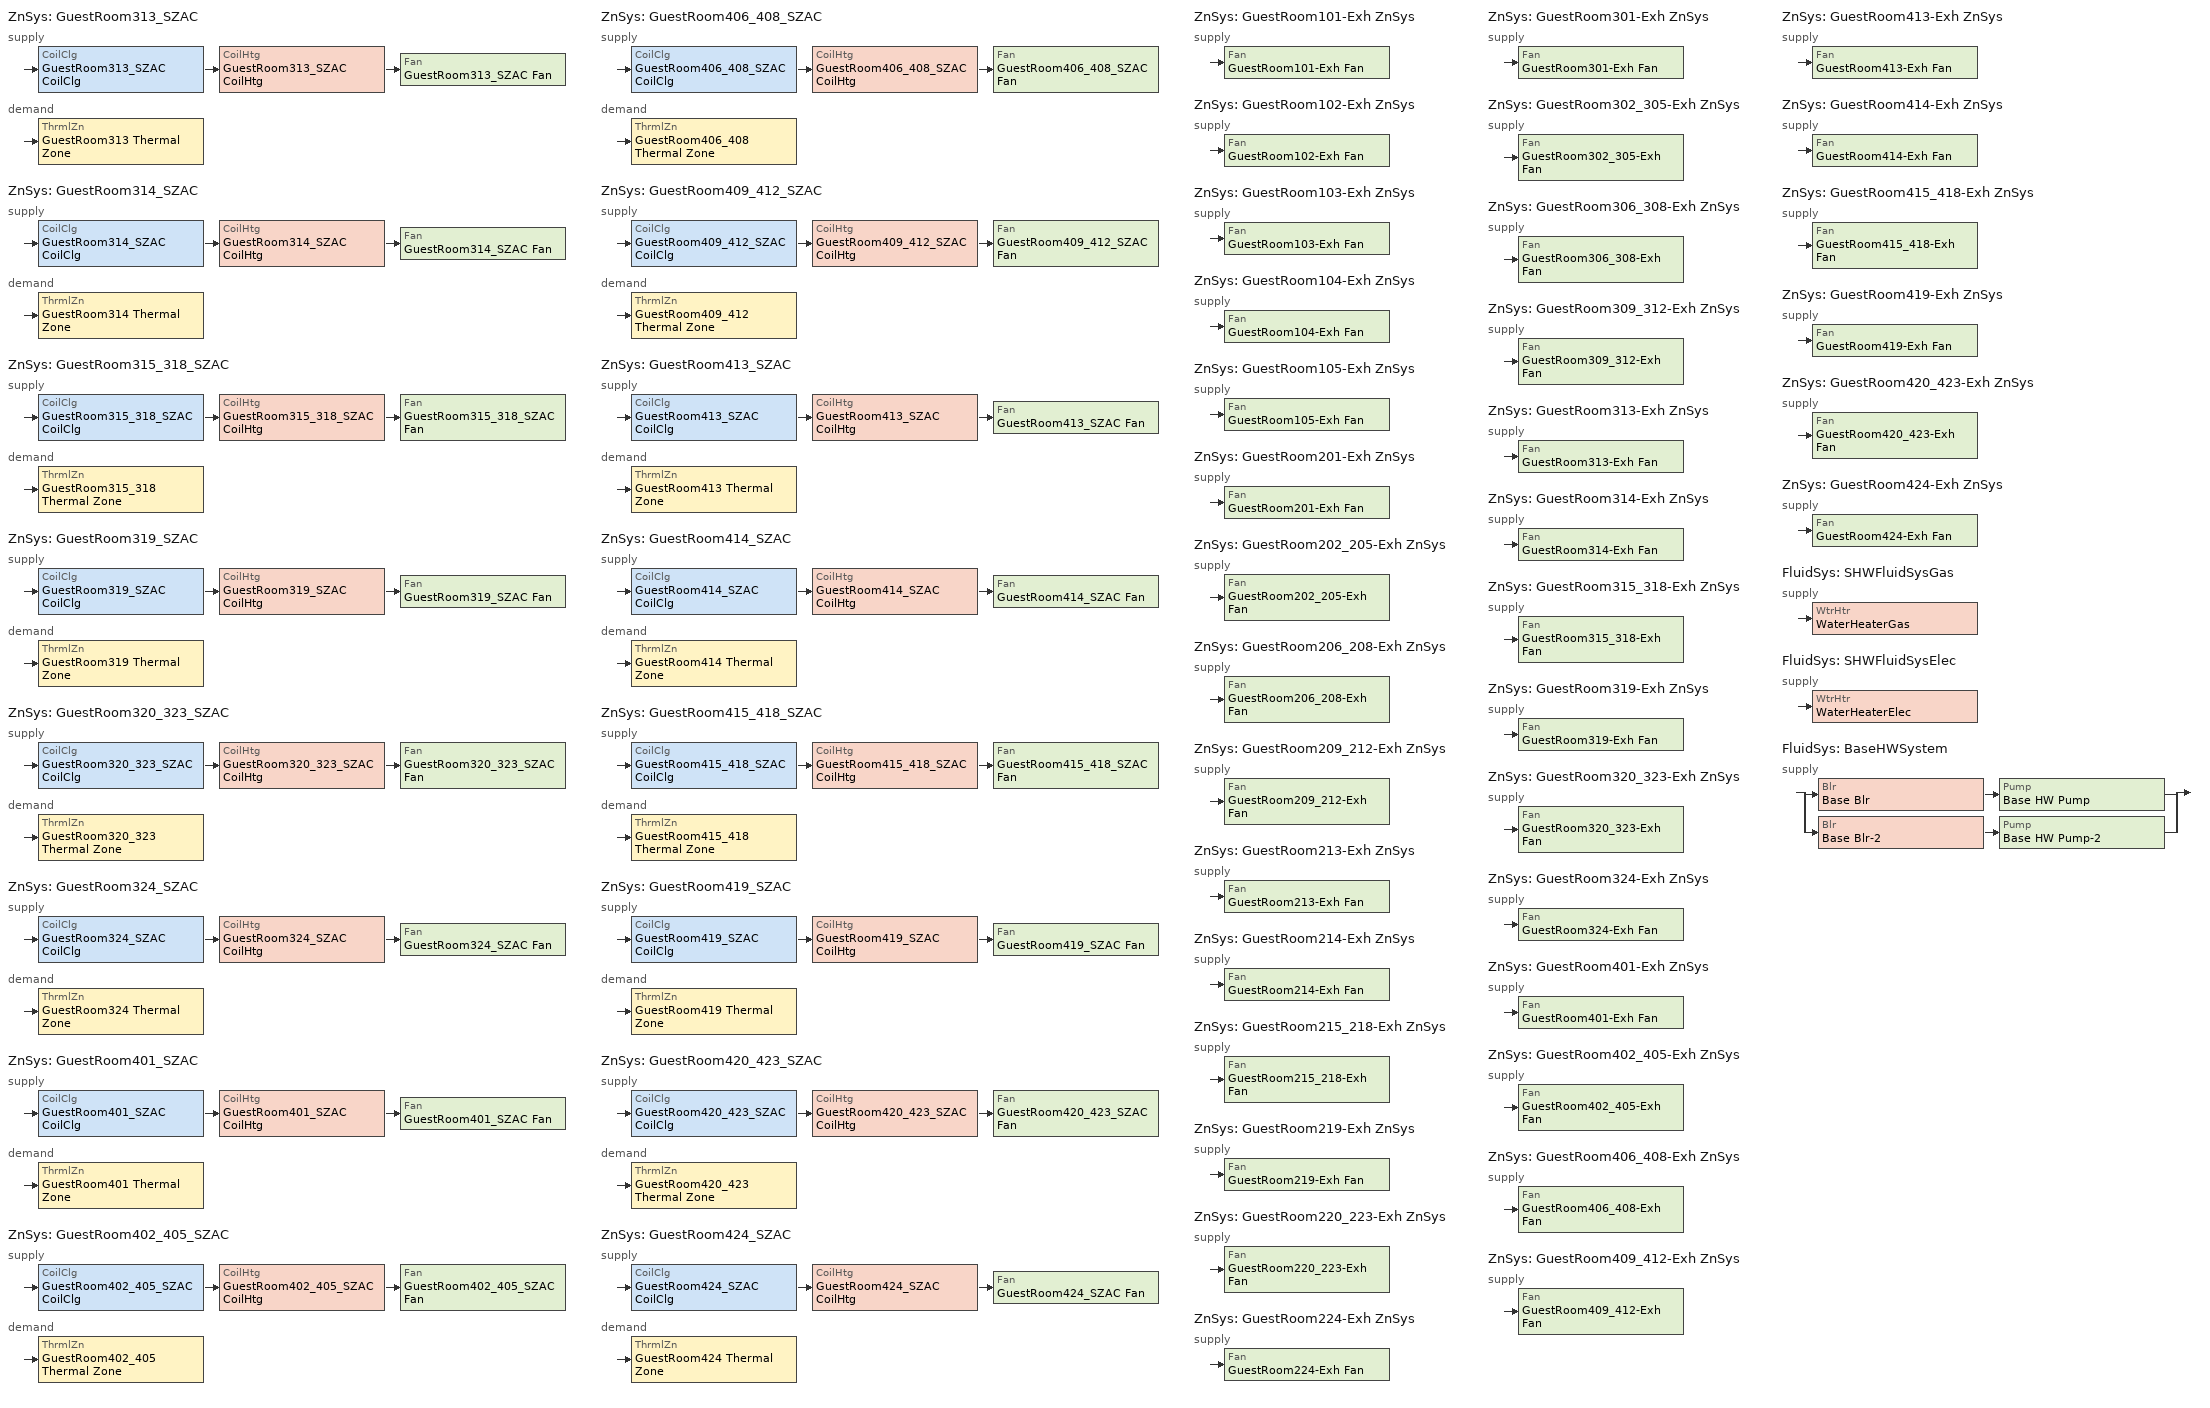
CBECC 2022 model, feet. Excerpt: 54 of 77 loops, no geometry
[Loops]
ZnSys 'GuestRoom313_SZAC'
 supply: CoilClg 'GuestRoom313_SZAC CoilClg' > CoilHtg 'GuestRoom313_SZAC CoilHtg' > Fan 'GuestRoom313_SZAC Fan'
 demand: ThrmlZn 'GuestRoom313 Thermal Zone'
ZnSys 'GuestRoom314_SZAC'
 supply: CoilClg 'GuestRoom314_SZAC CoilClg' > CoilHtg 'GuestRoom314_SZAC CoilHtg' > Fan 'GuestRoom314_SZAC Fan'
 demand: ThrmlZn 'GuestRoom314 Thermal Zone'
ZnSys 'GuestRoom315_318_SZAC'
 supply: CoilClg 'GuestRoom315_318_SZAC CoilClg' > CoilHtg 'GuestRoom315_318_SZAC CoilHtg' > Fan 'GuestRoom315_318_SZAC Fan'
 demand: ThrmlZn 'GuestRoom315_318 Thermal Zone'
ZnSys 'GuestRoom319_SZAC'
 supply: CoilClg 'GuestRoom319_SZAC CoilClg' > CoilHtg 'GuestRoom319_SZAC CoilHtg' > Fan 'GuestRoom319_SZAC Fan'
 demand: ThrmlZn 'GuestRoom319 Thermal Zone'
ZnSys 'GuestRoom320_323_SZAC'
 supply: CoilClg 'GuestRoom320_323_SZAC CoilClg' > CoilHtg 'GuestRoom320_323_SZAC CoilHtg' > Fan 'GuestRoom320_323_SZAC Fan'
 demand: ThrmlZn 'GuestRoom320_323 Thermal Zone'
ZnSys 'GuestRoom324_SZAC'
 supply: CoilClg 'GuestRoom324_SZAC CoilClg' > CoilHtg 'GuestRoom324_SZAC CoilHtg' > Fan 'GuestRoom324_SZAC Fan'
 demand: ThrmlZn 'GuestRoom324 Thermal Zone'
ZnSys 'GuestRoom401_SZAC'
 supply: CoilClg 'GuestRoom401_SZAC CoilClg' > CoilHtg 'GuestRoom401_SZAC CoilHtg' > Fan 'GuestRoom401_SZAC Fan'
 demand: ThrmlZn 'GuestRoom401 Thermal Zone'
ZnSys 'GuestRoom402_405_SZAC'
 supply: CoilClg 'GuestRoom402_405_SZAC CoilClg' > CoilHtg 'GuestRoom402_405_SZAC CoilHtg' > Fan 'GuestRoom402_405_SZAC Fan'
 demand: ThrmlZn 'GuestRoom402_405 Thermal Zone'
ZnSys 'GuestRoom406_408_SZAC'
 supply: CoilClg 'GuestRoom406_408_SZAC CoilClg' > CoilHtg 'GuestRoom406_408_SZAC CoilHtg' > Fan 'GuestRoom406_408_SZAC Fan'
 demand: ThrmlZn 'GuestRoom406_408 Thermal Zone'
ZnSys 'GuestRoom409_412_SZAC'
 supply: CoilClg 'GuestRoom409_412_SZAC CoilClg' > CoilHtg 'GuestRoom409_412_SZAC CoilHtg' > Fan 'GuestRoom409_412_SZAC Fan'
 demand: ThrmlZn 'GuestRoom409_412 Thermal Zone'
ZnSys 'GuestRoom413_SZAC'
 supply: CoilClg 'GuestRoom413_SZAC CoilClg' > CoilHtg 'GuestRoom413_SZAC CoilHtg' > Fan 'GuestRoom413_SZAC Fan'
 demand: ThrmlZn 'GuestRoom413 Thermal Zone'
ZnSys 'GuestRoom414_SZAC'
 supply: CoilClg 'GuestRoom414_SZAC CoilClg' > CoilHtg 'GuestRoom414_SZAC CoilHtg' > Fan 'GuestRoom414_SZAC Fan'
 demand: ThrmlZn 'GuestRoom414 Thermal Zone'
ZnSys 'GuestRoom415_418_SZAC'
 supply: CoilClg 'GuestRoom415_418_SZAC CoilClg' > CoilHtg 'GuestRoom415_418_SZAC CoilHtg' > Fan 'GuestRoom415_418_SZAC Fan'
 demand: ThrmlZn 'GuestRoom415_418 Thermal Zone'
ZnSys 'GuestRoom419_SZAC'
 supply: CoilClg 'GuestRoom419_SZAC CoilClg' > CoilHtg 'GuestRoom419_SZAC CoilHtg' > Fan 'GuestRoom419_SZAC Fan'
 demand: ThrmlZn 'GuestRoom419 Thermal Zone'
ZnSys 'GuestRoom420_423_SZAC'
 supply: CoilClg 'GuestRoom420_423_SZAC CoilClg' > CoilHtg 'GuestRoom420_423_SZAC CoilHtg' > Fan 'GuestRoom420_423_SZAC Fan'
 demand: ThrmlZn 'GuestRoom420_423 Thermal Zone'
ZnSys 'GuestRoom424_SZAC'
 supply: CoilClg 'GuestRoom424_SZAC CoilClg' > CoilHtg 'GuestRoom424_SZAC CoilHtg' > Fan 'GuestRoom424_SZAC Fan'
 demand: ThrmlZn 'GuestRoom424 Thermal Zone'
ZnSys 'GuestRoom101-Exh ZnSys'
 supply: Fan 'GuestRoom101-Exh Fan'
ZnSys 'GuestRoom102-Exh ZnSys'
 supply: Fan 'GuestRoom102-Exh Fan'
ZnSys 'GuestRoom103-Exh ZnSys'
 supply: Fan 'GuestRoom103-Exh Fan'
ZnSys 'GuestRoom104-Exh ZnSys'
 supply: Fan 'GuestRoom104-Exh Fan'
ZnSys 'GuestRoom105-Exh ZnSys'
 supply: Fan 'GuestRoom105-Exh Fan'
ZnSys 'GuestRoom201-Exh ZnSys'
 supply: Fan 'GuestRoom201-Exh Fan'
ZnSys 'GuestRoom202_205-Exh ZnSys'
 supply: Fan 'GuestRoom202_205-Exh Fan'
ZnSys 'GuestRoom206_208-Exh ZnSys'
 supply: Fan 'GuestRoom206_208-Exh Fan'
ZnSys 'GuestRoom209_212-Exh ZnSys'
 supply: Fan 'GuestRoom209_212-Exh Fan'
ZnSys 'GuestRoom213-Exh ZnSys'
 supply: Fan 'GuestRoom213-Exh Fan'
ZnSys 'GuestRoom214-Exh ZnSys'
 supply: Fan 'GuestRoom214-Exh Fan'
ZnSys 'GuestRoom215_218-Exh ZnSys'
 supply: Fan 'GuestRoom215_218-Exh Fan'
ZnSys 'GuestRoom219-Exh ZnSys'
 supply: Fan 'GuestRoom219-Exh Fan'
ZnSys 'GuestRoom220_223-Exh ZnSys'
 supply: Fan 'GuestRoom220_223-Exh Fan'
ZnSys 'GuestRoom224-Exh ZnSys'
 supply: Fan 'GuestRoom224-Exh Fan'
ZnSys 'GuestRoom301-Exh ZnSys'
 supply: Fan 'GuestRoom301-Exh Fan'
ZnSys 'GuestRoom302_305-Exh ZnSys'
 supply: Fan 'GuestRoom302_305-Exh Fan'
ZnSys 'GuestRoom306_308-Exh ZnSys'
 supply: Fan 'GuestRoom306_308-Exh Fan'
ZnSys 'GuestRoom309_312-Exh ZnSys'
 supply: Fan 'GuestRoom309_312-Exh Fan'
ZnSys 'GuestRoom313-Exh ZnSys'
 supply: Fan 'GuestRoom313-Exh Fan'
ZnSys 'GuestRoom314-Exh ZnSys'
 supply: Fan 'GuestRoom314-Exh Fan'
ZnSys 'GuestRoom315_318-Exh ZnSys'
 supply: Fan 'GuestRoom315_318-Exh Fan'
ZnSys 'GuestRoom319-Exh ZnSys'
 supply: Fan 'GuestRoom319-Exh Fan'
ZnSys 'GuestRoom320_323-Exh ZnSys'
 supply: Fan 'GuestRoom320_323-Exh Fan'
ZnSys 'GuestRoom324-Exh ZnSys'
 supply: Fan 'GuestRoom324-Exh Fan'
ZnSys 'GuestRoom401-Exh ZnSys'
 supply: Fan 'GuestRoom401-Exh Fan'
ZnSys 'GuestRoom402_405-Exh ZnSys'
 supply: Fan 'GuestRoom402_405-Exh Fan'
ZnSys 'GuestRoom406_408-Exh ZnSys'
 supply: Fan 'GuestRoom406_408-Exh Fan'
ZnSys 'GuestRoom409_412-Exh ZnSys'
 supply: Fan 'GuestRoom409_412-Exh Fan'
ZnSys 'GuestRoom413-Exh ZnSys'
 supply: Fan 'GuestRoom413-Exh Fan'
ZnSys 'GuestRoom414-Exh ZnSys'
 supply: Fan 'GuestRoom414-Exh Fan'
ZnSys 'GuestRoom415_418-Exh ZnSys'
 supply: Fan 'GuestRoom415_418-Exh Fan'
ZnSys 'GuestRoom419-Exh ZnSys'
 supply: Fan 'GuestRoom419-Exh Fan'
ZnSys 'GuestRoom420_423-Exh ZnSys'
 supply: Fan 'GuestRoom420_423-Exh Fan'
ZnSys 'GuestRoom424-Exh ZnSys'
 supply: Fan 'GuestRoom424-Exh Fan'
FluidSys 'SHWFluidSysGas'
 supply: WtrHtr 'WaterHeaterGas'
FluidSys 'SHWFluidSysElec'
 supply: WtrHtr 'WaterHeaterElec'
FluidSys 'BaseHWSystem'
 supply: split
  | Blr 'Base Blr' > Pump 'Base HW Pump'
  | Blr 'Base Blr-2' > Pump 'Base HW Pump-2'
[ZnSys]
Name | Type | SubType | FanCtrl | Cnt
GuestRoom313_SZAC; GuestRoom314_SZAC; GuestRoom319_SZAC; GuestRoom324_SZAC; GuestRoom401_SZAC; GuestRoom413_SZAC; GuestRoom414_SZAC; GuestRoom419_SZAC; GuestRoom424_SZAC | SZAC | Split1Phase | Cycling
GuestRoom315_318_SZAC; GuestRoom320_323_SZAC; GuestRoom402_405_SZAC; GuestRoom409_412_SZAC; GuestRoom415_418_SZAC; GuestRoom420_423_SZAC | SZAC | Split1Phase | Cycling | 4
GuestRoom406_408_SZAC | SZAC | Split1Phase | Cycling | 3
GuestRoom101-Exh ZnSys; GuestRoom102-Exh ZnSys; GuestRoom103-Exh ZnSys; GuestRoom104-Exh ZnSys; GuestRoom105-Exh ZnSys; GuestRoom201-Exh ZnSys; GuestRoom213-Exh ZnSys; GuestRoom214-Exh ZnSys; GuestRoom219-Exh ZnSys; GuestRoom224-Exh ZnSys; GuestRoom301-Exh ZnSys; GuestRoom313-Exh ZnSys; GuestRoom314-Exh ZnSys; GuestRoom319-Exh ZnSys; GuestRoom324-Exh ZnSys; GuestRoom401-Exh ZnSys; GuestRoom413-Exh ZnSys; GuestRoom414-Exh ZnSys; GuestRoom419-Exh ZnSys; GuestRoom424-Exh ZnSys | Exhaust
GuestRoom202_205-Exh ZnSys; GuestRoom209_212-Exh ZnSys; GuestRoom215_218-Exh ZnSys; GuestRoom220_223-Exh ZnSys; GuestRoom302_305-Exh ZnSys; GuestRoom309_312-Exh ZnSys; GuestRoom315_318-Exh ZnSys; GuestRoom320_323-Exh ZnSys; GuestRoom402_405-Exh ZnSys; GuestRoom409_412-Exh ZnSys; GuestRoom415_418-Exh ZnSys; GuestRoom420_423-Exh ZnSys | Exhaust |  |  | 4
GuestRoom206_208-Exh ZnSys; GuestRoom306_308-Exh ZnSys; GuestRoom406_408-Exh ZnSys | Exhaust |  |  | 3
[CoilClg] Type=DirectExpansion
Name | Sys
GuestRoom313_SZAC CoilClg | GuestRoom313_SZAC
GuestRoom314_SZAC CoilClg | GuestRoom314_SZAC
GuestRoom315_318_SZAC CoilClg | GuestRoom315_318_SZAC
GuestRoom319_SZAC CoilClg | GuestRoom319_SZAC
GuestRoom320_323_SZAC CoilClg | GuestRoom320_323_SZAC
GuestRoom324_SZAC CoilClg | GuestRoom324_SZAC
GuestRoom401_SZAC CoilClg | GuestRoom401_SZAC
GuestRoom402_405_SZAC CoilClg | GuestRoom402_405_SZAC
GuestRoom406_408_SZAC CoilClg | GuestRoom406_408_SZAC
GuestRoom409_412_SZAC CoilClg | GuestRoom409_412_SZAC
GuestRoom413_SZAC CoilClg | GuestRoom413_SZAC
GuestRoom414_SZAC CoilClg | GuestRoom414_SZAC
GuestRoom415_418_SZAC CoilClg | GuestRoom415_418_SZAC
GuestRoom419_SZAC CoilClg | GuestRoom419_SZAC
GuestRoom420_423_SZAC CoilClg | GuestRoom420_423_SZAC
GuestRoom424_SZAC CoilClg | GuestRoom424_SZAC
[CoilHtg] Type=Furnace
Name | Sys
GuestRoom313_SZAC CoilHtg | GuestRoom313_SZAC
GuestRoom314_SZAC CoilHtg | GuestRoom314_SZAC
GuestRoom315_318_SZAC CoilHtg | GuestRoom315_318_SZAC
GuestRoom319_SZAC CoilHtg | GuestRoom319_SZAC
GuestRoom320_323_SZAC CoilHtg | GuestRoom320_323_SZAC
GuestRoom324_SZAC CoilHtg | GuestRoom324_SZAC
GuestRoom401_SZAC CoilHtg | GuestRoom401_SZAC
GuestRoom402_405_SZAC CoilHtg | GuestRoom402_405_SZAC
GuestRoom406_408_SZAC CoilHtg | GuestRoom406_408_SZAC
GuestRoom409_412_SZAC CoilHtg | GuestRoom409_412_SZAC
GuestRoom413_SZAC CoilHtg | GuestRoom413_SZAC
GuestRoom414_SZAC CoilHtg | GuestRoom414_SZAC
GuestRoom415_418_SZAC CoilHtg | GuestRoom415_418_SZAC
GuestRoom419_SZAC CoilHtg | GuestRoom419_SZAC
GuestRoom420_423_SZAC CoilHtg | GuestRoom420_423_SZAC
GuestRoom424_SZAC CoilHtg | GuestRoom424_SZAC
[Fan]
Name | Sys | CtrlMthd | ModelingMthd
GuestRoom313_SZAC Fan | GuestRoom313_SZAC | ConstantVolume
GuestRoom314_SZAC Fan | GuestRoom314_SZAC | ConstantVolume
GuestRoom315_318_SZAC Fan | GuestRoom315_318_SZAC | ConstantVolume
GuestRoom319_SZAC Fan | GuestRoom319_SZAC | ConstantVolume
GuestRoom320_323_SZAC Fan | GuestRoom320_323_SZAC | ConstantVolume
GuestRoom324_SZAC Fan | GuestRoom324_SZAC | ConstantVolume
GuestRoom401_SZAC Fan | GuestRoom401_SZAC | ConstantVolume
GuestRoom402_405_SZAC Fan | GuestRoom402_405_SZAC | ConstantVolume
GuestRoom406_408_SZAC Fan | GuestRoom406_408_SZAC | ConstantVolume
GuestRoom409_412_SZAC Fan | GuestRoom409_412_SZAC | ConstantVolume
GuestRoom413_SZAC Fan | GuestRoom413_SZAC | ConstantVolume
GuestRoom414_SZAC Fan | GuestRoom414_SZAC | ConstantVolume
GuestRoom415_418_SZAC Fan | GuestRoom415_418_SZAC | ConstantVolume
GuestRoom419_SZAC Fan | GuestRoom419_SZAC | ConstantVolume
GuestRoom420_423_SZAC Fan | GuestRoom420_423_SZAC | ConstantVolume
GuestRoom424_SZAC Fan | GuestRoom424_SZAC | ConstantVolume
GuestRoom101-Exh Fan | GuestRoom101-Exh ZnSys |  | PowerPerUnitFlow
GuestRoom102-Exh Fan | GuestRoom102-Exh ZnSys |  | PowerPerUnitFlow
GuestRoom103-Exh Fan | GuestRoom103-Exh ZnSys |  | PowerPerUnitFlow
GuestRoom104-Exh Fan | GuestRoom104-Exh ZnSys |  | PowerPerUnitFlow
GuestRoom105-Exh Fan | GuestRoom105-Exh ZnSys |  | PowerPerUnitFlow
GuestRoom201-Exh Fan | GuestRoom201-Exh ZnSys |  | PowerPerUnitFlow
GuestRoom202_205-Exh Fan | GuestRoom202_205-Exh ZnSys |  | PowerPerUnitFlow
GuestRoom206_208-Exh Fan | GuestRoom206_208-Exh ZnSys |  | PowerPerUnitFlow
GuestRoom209_212-Exh Fan | GuestRoom209_212-Exh ZnSys |  | PowerPerUnitFlow
GuestRoom213-Exh Fan | GuestRoom213-Exh ZnSys |  | PowerPerUnitFlow
GuestRoom214-Exh Fan | GuestRoom214-Exh ZnSys |  | PowerPerUnitFlow
GuestRoom215_218-Exh Fan | GuestRoom215_218-Exh ZnSys |  | PowerPerUnitFlow
GuestRoom219-Exh Fan | GuestRoom219-Exh ZnSys |  | PowerPerUnitFlow
GuestRoom220_223-Exh Fan | GuestRoom220_223-Exh ZnSys |  | PowerPerUnitFlow
GuestRoom224-Exh Fan | GuestRoom224-Exh ZnSys |  | PowerPerUnitFlow
GuestRoom301-Exh Fan | GuestRoom301-Exh ZnSys |  | PowerPerUnitFlow
GuestRoom302_305-Exh Fan | GuestRoom302_305-Exh ZnSys |  | PowerPerUnitFlow
GuestRoom306_308-Exh Fan | GuestRoom306_308-Exh ZnSys |  | PowerPerUnitFlow
GuestRoom309_312-Exh Fan | GuestRoom309_312-Exh ZnSys |  | PowerPerUnitFlow
GuestRoom313-Exh Fan | GuestRoom313-Exh ZnSys |  | PowerPerUnitFlow
GuestRoom314-Exh Fan | GuestRoom314-Exh ZnSys |  | PowerPerUnitFlow
GuestRoom315_318-Exh Fan | GuestRoom315_318-Exh ZnSys |  | PowerPerUnitFlow
GuestRoom319-Exh Fan | GuestRoom319-Exh ZnSys |  | PowerPerUnitFlow
GuestRoom320_323-Exh Fan | GuestRoom320_323-Exh ZnSys |  | PowerPerUnitFlow
GuestRoom324-Exh Fan | GuestRoom324-Exh ZnSys |  | PowerPerUnitFlow
GuestRoom401-Exh Fan | GuestRoom401-Exh ZnSys |  | PowerPerUnitFlow
GuestRoom402_405-Exh Fan | GuestRoom402_405-Exh ZnSys |  | PowerPerUnitFlow
GuestRoom406_408-Exh Fan | GuestRoom406_408-Exh ZnSys |  | PowerPerUnitFlow
GuestRoom409_412-Exh Fan | GuestRoom409_412-Exh ZnSys |  | PowerPerUnitFlow
GuestRoom413-Exh Fan | GuestRoom413-Exh ZnSys |  | PowerPerUnitFlow
GuestRoom414-Exh Fan | GuestRoom414-Exh ZnSys |  | PowerPerUnitFlow
GuestRoom415_418-Exh Fan | GuestRoom415_418-Exh ZnSys |  | PowerPerUnitFlow
GuestRoom419-Exh Fan | GuestRoom419-Exh ZnSys |  | PowerPerUnitFlow
GuestRoom420_423-Exh Fan | GuestRoom420_423-Exh ZnSys |  | PowerPerUnitFlow
GuestRoom424-Exh Fan | GuestRoom424-Exh ZnSys |  | PowerPerUnitFlow
[FluidSys]
Name | Type | DsgnSupWtrTemp | CtrlType | FixedSupTemp
SHWFluidSysGas; SHWFluidSysElec | ServiceHotWater
BaseHWSystem | HotWater | 160 | DDC | 160
[FluidSeg]
Name | Sys | Type | Src
SHWSupplyGas | SHWFluidSysGas | PrimarySupply
SHWMakeupGas | SHWFluidSysGas | MakeupFluid | MunicipalWater
SHWSupplyElec | SHWFluidSysElec | PrimarySupply
SHWMakeupElec | SHWFluidSysElec | MakeupFluid | MunicipalWater
BaseHWPrimSupSeg | BaseHWSystem | PrimarySupply
BaseHWPrimRetSeg | BaseHWSystem | PrimaryReturn
[WtrHtr]
Name | Sys | FluidSegOutRef | FluidSegMakeupRef | StorCap | UEF | RE | CapRtd | IsUEFRtd | FuelSrc
WaterHeaterGas | SHWFluidSysGas | SHWSupplyGas | SHWMakeupGas | 28.1777 | 0.678 | 0.8 | 35029.2 | 0
WaterHeaterElec | SHWFluidSysElec | SHWSupplyElec | SHWMakeupElec | 1.82233 |  | 0.99 |  |  | Electricity
[Blr] Sys=BaseHWSystem; Type=HotWater; FuelSrc=Gas; DraftType=Condensing; FluidSegInRef=BaseHWPrimRetSeg; FluidSegOutRef=BaseHWPrimSupSeg; EntTempDsgn=120; LvgTempDsgn=160; CapRtd=157625; AFUE=0.82; ThrmlEff=0.8225
Base Blr; Base Blr-2
[Pump] Sys=BaseHWSystem; SpdCtrl=VariableSpeed; FlowMin=0; MtrHP=0.25
Base HW Pump; Base HW Pump-2
